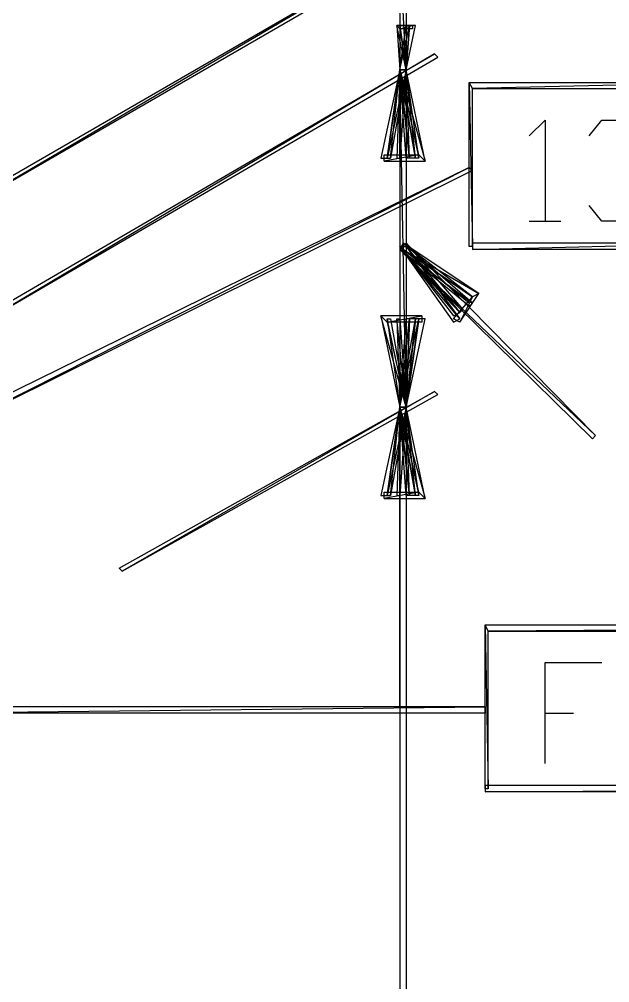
# Model space of a CAD drawing. Header units: millimetres. Extents: x 43 to 817, y 0 to 715.
# Drawn here: x 671.97 to 694.42, y 430.54 to 467.2 of the extents above; entities that cross this region are included whole.
import ezdxf

# ---------------------------------------------------------------- set-up
doc = ezdxf.new("R2010")
doc.units = ezdxf.units.MM
doc.layers.add('DIAGRAM', color=4, linetype='Continuous')

msp = doc.modelspace()

# ---------------------------------------------------------------- linework, layer by layer
at = {"layer": 'DIAGRAM'}
for p, q in [((670.36, 460.48), (688, 470.68)), ((688, 470.68), (670.48, 460.36)), ((688, 470.68), (670.48, 460.36)), ((670.48, 460.36), (688.12, 470.56)), ((686.68, 465.28), (686.44, 469.84)), ((686.44, 469.84), (686.44, 465.28)), ((686.68, 465.28), (686.44, 469.84)), ((686.68, 469.84), (686.68, 465.28)), ((686.68, 465.28), (686.32, 466.96)), ((686.32, 466.96), (686.44, 465.28)), ((686.68, 465.28), (686.32, 466.96)), ((686.32, 466.96), (686.44, 466.84)), ((686.32, 466.96), (686.44, 466.84)), ((686.92, 466.96), (686.32, 466.96)), ((686.68, 465.28), (686.32, 466.96)), ((686.32, 466.96), (686.44, 465.28)), ((686.68, 465.28), (686.32, 466.96)), ((686.32, 466.96), (686.44, 466.96)), ((686.68, 465.28), (686.32, 466.96)), ((686.32, 466.96), (686.44, 465.28)), ((686.68, 465.28), (686.32, 466.96)), ((686.32, 466.96), (686.44, 466.96)), ((686.44, 465.28), (686.8, 466.96)), ((686.44, 466.84), (686.92, 466.96)), ((686.44, 466.84), (686.92, 466.96)), ((686.44, 465.28), (686.8, 466.96)), ((686.44, 466.96), (686.68, 465.28)), ((686.44, 465.28), (686.68, 466.96)), ((686.44, 466.96), (686.68, 465.28)), ((686.44, 465.28), (686.68, 466.96)), ((686.68, 465.28), (686.44, 466.96)), ((686.44, 466.96), (686.44, 465.28)), ((686.68, 465.28), (686.44, 466.96)), ((686.44, 466.96), (686.68, 466.96)), ((686.44, 466.84), (686.68, 465.28)), ((686.92, 466.84), (686.44, 466.84)), ((686.8, 466.96), (686.68, 465.28)), ((686.68, 465.28), (687.04, 466.96)), ((686.8, 466.96), (686.68, 465.28)), ((686.8, 466.96), (686.68, 465.28)), ((686.68, 465.28), (687.04, 466.96)), ((686.8, 466.96), (686.68, 465.28)), ((686.8, 466.96), (686.68, 466.96)), ((686.68, 466.96), (686.68, 465.28)), ((686.68, 465.28), (686.8, 466.96)), ((686.68, 466.96), (686.68, 465.28)), ((686.8, 466.96), (686.68, 466.96)), ((686.68, 466.96), (686.68, 465.28)), ((686.68, 465.28), (686.8, 466.96)), ((686.68, 466.96), (686.68, 465.28)), ((686.68, 466.96), (686.68, 465.28)), ((687.04, 466.96), (686.8, 466.96)), ((687.04, 466.96), (686.8, 466.96)), ((686.92, 466.96), (686.92, 466.84)), ((670.48, 455.8), (687.76, 465.88)), ((687.76, 465.88), (670.6, 455.68)), ((687.76, 465.88), (670.6, 455.68)), ((670.6, 455.68), (687.88, 465.76)), ((687.88, 465.76), (687.76, 465.88)), ((686.44, 465.28), (685.72, 461.92)), ((685.96, 461.92), (686.44, 465.28)), ((685.96, 461.92), (686.44, 465.28)), ((686.68, 465.28), (685.96, 461.92)), ((686.44, 465.28), (685.96, 461.92)), ((686.08, 461.92), (686.44, 465.28)), ((686.08, 461.92), (686.44, 465.28)), ((686.68, 465.28), (686.08, 461.92)), ((686.44, 465.28), (686.32, 461.92)), ((686.44, 465.28), (686.32, 461.92)), ((686.44, 465.28), (686.68, 465.28)), ((686.68, 465.28), (686.44, 465.28)), ((686.44, 465.28), (687.4, 461.8)), ((686.44, 465.28), (687.4, 461.8)), ((687.16, 462.04), (686.44, 465.28)), ((686.44, 465.28), (686.68, 465.28)), ((686.68, 465.28), (686.44, 465.28)), ((686.44, 465.28), (687.16, 461.92)), ((686.44, 465.28), (687.16, 461.92)), ((687.04, 461.92), (686.44, 465.28)), ((686.44, 461.92), (686.44, 465.28)), ((686.44, 461.92), (686.44, 465.28)), ((686.44, 465.28), (686.68, 465.28)), ((686.68, 465.28), (686.44, 461.92)), ((686.68, 465.28), (686.44, 465.28)), ((686.44, 465.28), (687.04, 461.92)), ((686.44, 465.28), (687.04, 461.92)), ((686.8, 461.92), (686.44, 465.28)), ((686.44, 461.92), (686.44, 465.28)), ((686.44, 461.92), (686.44, 465.28)), ((686.44, 465.28), (686.68, 465.28)), ((686.68, 465.28), (686.44, 461.92)), ((686.68, 465.28), (686.44, 465.28)), ((686.44, 465.28), (686.8, 461.92)), ((686.44, 465.28), (686.8, 461.92)), ((686.68, 461.92), (686.44, 465.28)), ((686.68, 452.44), (686.44, 465.28)), ((686.44, 465.28), (686.44, 452.44)), ((686.68, 452.44), (686.44, 465.28)), ((686.44, 465.28), (686.68, 465.28)), ((686.68, 465.28), (686.44, 465.28)), ((686.44, 465.28), (686.68, 465.28)), ((686.68, 465.28), (686.44, 465.28)), ((686.44, 465.28), (686.68, 465.28)), ((686.68, 465.28), (686.44, 465.28)), ((686.44, 465.28), (686.68, 465.28)), ((686.68, 465.28), (686.44, 465.28)), ((686.44, 465.28), (686.68, 465.28)), ((686.44, 465.28), (686.68, 465.28)), ((687.4, 461.8), (686.68, 465.28)), ((687.16, 461.92), (686.68, 465.28)), ((687.04, 461.92), (686.68, 465.28)), ((686.8, 461.92), (686.68, 465.28)), ((686.68, 465.28), (686.68, 452.44)), ((689.2, 464.56), (689.08, 464.8)), ((689.08, 464.8), (699.28, 464.8)), ((689.2, 464.56), (689.08, 464.8)), ((689.08, 464.8), (689.2, 458.56)), ((689.08, 464.8), (689.2, 458.56)), ((689.08, 458.56), (689.08, 464.8)), ((699.28, 464.8), (689.2, 464.56)), ((699.28, 464.8), (689.2, 464.56)), ((689.2, 464.56), (699.16, 464.56)), ((689.2, 458.56), (689.2, 464.56)), ((691.36, 462.76), (691.96, 463.36)), ((691.96, 463.36), (691.96, 459.52)), ((693.64, 462.76), (694.12, 463.36)), ((694.12, 463.36), (695.32, 463.36)), ((685.72, 461.92), (685.96, 461.92)), ((687.16, 462.04), (685.84, 461.8)), ((687.16, 462.04), (685.84, 461.8)), ((685.84, 461.8), (685.84, 462.04)), ((685.84, 462.04), (687.16, 462.04)), ((685.96, 461.92), (686.08, 461.92)), ((686.32, 461.92), (686.44, 461.92)), ((686.32, 461.92), (686.44, 461.92)), ((686.8, 461.92), (686.68, 461.92)), ((687.04, 461.92), (686.8, 461.92)), ((687.16, 461.92), (687.04, 461.92)), ((687.4, 461.8), (687.16, 462.04)), ((687.4, 461.8), (687.16, 462.04)), ((689.08, 461.56), (667.36, 450.88)), ((667.48, 450.64), (689.08, 461.56)), ((667.48, 450.64), (689.08, 461.56)), ((685.84, 461.8), (687.4, 461.8)), ((689.08, 461.56), (689.2, 461.44)), ((689.2, 461.44), (667.48, 450.64)), ((694.12, 459.52), (693.64, 460.12)), ((691.36, 459.52), (692.56, 459.52)), ((695.32, 459.52), (694.12, 459.52)), ((686.44, 458.44), (686.68, 458.68)), ((686.44, 458.44), (686.68, 458.68)), ((686.56, 458.68), (686.44, 458.44)), ((686.68, 458.68), (686.44, 458.44)), ((686.56, 458.68), (686.56, 458.44)), ((689.44, 456.76), (686.56, 458.68)), ((686.56, 458.68), (686.56, 458.44)), ((689.2, 456.64), (686.56, 458.68)), ((686.56, 458.68), (686.56, 458.44)), ((689.2, 456.64), (686.56, 458.68)), ((689.2, 456.4), (686.56, 458.68)), ((686.68, 458.68), (688.84, 456.16)), ((686.68, 458.68), (688.84, 456.16)), ((693.88, 451.36), (686.68, 458.68)), ((689.2, 458.68), (689.2, 458.44)), ((689.2, 458.44), (699.16, 458.68)), ((699.16, 458.68), (689.2, 458.68)), ((689.2, 458.44), (699.16, 458.68)), ((688.72, 455.8), (686.44, 458.56)), ((686.44, 458.56), (688.48, 455.68)), ((688.72, 455.8), (686.44, 458.56)), ((686.44, 458.56), (686.68, 458.56)), ((688.72, 456.04), (686.44, 458.56)), ((686.44, 458.56), (688.48, 455.92)), ((688.72, 456.04), (686.44, 458.56)), ((686.44, 458.56), (686.68, 458.56)), ((688.84, 456.16), (686.44, 458.44)), ((686.44, 458.44), (688.72, 456.04)), ((688.84, 456.16), (686.44, 458.44)), ((688.84, 456.16), (686.44, 458.44)), ((686.44, 458.44), (688.72, 456.04)), ((688.84, 456.16), (686.44, 458.44)), ((686.44, 458.44), (689.2, 456.4)), ((686.44, 458.44), (689.2, 456.4)), ((689.08, 456.28), (686.44, 458.44)), ((686.44, 458.44), (693.88, 451.36)), ((686.44, 458.44), (693.88, 451.36)), ((693.76, 451.24), (686.44, 458.44)), ((686.56, 458.44), (689.44, 456.76)), ((686.56, 458.44), (689.44, 456.76)), ((689.2, 456.64), (686.56, 458.44)), ((686.56, 458.44), (689.2, 456.64)), ((686.56, 458.44), (689.2, 456.64)), ((689.08, 456.4), (686.56, 458.44)), ((686.56, 458.44), (689.2, 456.64)), ((686.56, 458.44), (689.2, 456.64)), ((689.08, 456.4), (686.56, 458.44)), ((686.68, 458.56), (688.72, 455.8)), ((686.68, 458.56), (688.72, 456.04)), ((689.2, 458.56), (689.08, 458.56)), ((699.28, 458.44), (689.2, 458.44)), ((688.48, 455.8), (689.2, 456.64)), ((688.72, 455.68), (689.44, 456.76)), ((689.2, 456.64), (688.72, 455.68)), ((689.2, 456.64), (688.72, 455.68)), ((689.2, 456.64), (689.08, 456.4)), ((689.2, 456.64), (689.08, 456.4)), ((689.44, 456.76), (689.2, 456.64)), ((689.44, 456.76), (689.2, 456.64)), ((688.72, 456.04), (688.84, 456.16)), ((688.72, 456.04), (688.84, 456.16)), ((689.2, 456.4), (689.08, 456.28)), ((686.68, 452.44), (685.72, 455.92)), ((685.72, 455.92), (686.44, 452.44)), ((686.68, 452.44), (685.72, 455.92)), ((685.72, 455.92), (685.96, 455.68)), ((685.72, 455.92), (685.96, 455.68)), ((687.28, 455.92), (685.72, 455.92)), ((685.96, 455.68), (687.28, 455.92)), ((685.96, 455.68), (687.28, 455.92)), ((686.68, 452.44), (685.96, 455.8)), ((685.96, 455.8), (686.44, 452.44)), ((686.68, 452.44), (685.96, 455.8)), ((685.96, 455.8), (686.08, 455.8)), ((686.08, 455.8), (686.68, 452.44)), ((686.68, 452.44), (686.32, 455.8)), ((686.32, 455.8), (686.44, 452.44)), ((686.68, 452.44), (686.32, 455.8)), ((686.32, 455.8), (686.44, 455.8)), ((686.68, 452.44), (686.32, 455.8)), ((686.32, 455.8), (686.44, 452.44)), ((686.68, 452.44), (686.32, 455.8)), ((686.32, 455.8), (686.44, 455.8)), ((686.44, 452.44), (687.16, 455.8)), ((686.44, 452.44), (687.04, 455.8)), ((686.44, 452.44), (686.8, 455.8)), ((686.44, 455.8), (686.68, 452.44)), ((686.44, 452.44), (686.68, 455.8)), ((686.44, 455.8), (686.68, 452.44)), ((687.16, 455.8), (686.68, 452.44)), ((686.68, 452.44), (687.4, 455.8)), ((687.16, 455.8), (686.68, 452.44)), ((687.04, 455.8), (686.68, 452.44)), ((686.68, 452.44), (687.16, 455.8)), ((687.04, 455.8), (686.68, 452.44)), ((686.8, 455.8), (686.68, 452.44)), ((686.68, 452.44), (687.04, 455.8)), ((686.8, 455.8), (686.68, 452.44)), ((686.8, 455.8), (686.68, 455.8)), ((686.68, 455.8), (686.68, 452.44)), ((686.68, 452.44), (686.8, 455.8)), ((686.68, 455.8), (686.68, 452.44)), ((687.04, 455.8), (686.8, 455.8)), ((687.16, 455.8), (687.04, 455.8)), ((687.4, 455.8), (687.16, 455.8)), ((687.28, 455.92), (687.28, 455.68)), ((688.48, 455.92), (688.72, 456.04)), ((688.48, 455.68), (688.72, 455.8)), ((688.72, 455.68), (688.48, 455.8)), ((685.96, 455.68), (686.68, 452.44)), ((687.28, 455.68), (685.96, 455.68)), ((675.76, 446.32), (687.76, 453.04)), ((687.76, 453.04), (675.88, 446.2)), ((687.76, 453.04), (675.88, 446.2)), ((675.88, 446.2), (687.88, 452.92)), ((687.88, 452.92), (687.76, 453.04)), ((686.44, 452.44), (685.72, 449.08)), ((685.96, 449.08), (686.44, 452.44)), ((685.96, 449.08), (686.44, 452.44)), ((686.68, 452.44), (685.96, 449.08)), ((686.44, 452.44), (685.96, 449.08)), ((686.08, 449.08), (686.44, 452.44)), ((686.08, 449.08), (686.44, 452.44)), ((686.68, 452.44), (686.08, 449.08)), ((686.44, 452.44), (686.32, 449.08)), ((686.44, 452.44), (686.32, 449.08)), ((686.44, 452.44), (686.68, 452.44)), ((686.68, 452.44), (686.44, 452.44)), ((686.44, 452.44), (687.4, 448.96)), ((686.44, 452.44), (687.4, 448.96)), ((687.16, 449.2), (686.44, 452.44)), ((686.44, 452.44), (686.68, 452.44)), ((686.68, 452.44), (686.44, 452.44)), ((686.44, 452.44), (687.16, 449.08)), ((686.44, 452.44), (687.16, 449.08)), ((687.04, 449.08), (686.44, 452.44)), ((686.44, 449.08), (686.44, 452.44)), ((686.44, 449.08), (686.44, 452.44)), ((686.44, 452.44), (686.68, 452.44)), ((686.68, 452.44), (686.44, 449.08)), ((686.68, 452.44), (686.44, 452.44)), ((686.44, 452.44), (687.04, 449.08)), ((686.44, 452.44), (687.04, 449.08)), ((686.8, 449.08), (686.44, 452.44)), ((686.44, 449.08), (686.44, 452.44)), ((686.44, 449.08), (686.44, 452.44)), ((686.44, 452.44), (686.68, 452.44)), ((686.68, 452.44), (686.44, 449.08)), ((686.68, 452.44), (686.44, 452.44)), ((686.44, 452.44), (686.8, 449.08)), ((686.44, 452.44), (686.8, 449.08)), ((686.68, 449.08), (686.44, 452.44)), ((686.68, 98.08), (686.44, 452.44)), ((686.44, 452.44), (686.44, 98.08)), ((686.68, 98.08), (686.44, 452.44)), ((686.44, 452.44), (686.68, 452.44)), ((686.68, 452.44), (686.44, 452.44)), ((686.44, 452.44), (686.68, 452.44)), ((686.68, 452.44), (686.44, 452.44)), ((686.44, 452.44), (686.68, 452.44)), ((686.68, 452.44), (686.44, 452.44)), ((686.44, 452.44), (686.68, 452.44)), ((686.68, 452.44), (686.44, 452.44)), ((686.44, 452.44), (686.68, 452.44)), ((686.44, 452.44), (686.68, 452.44)), ((687.4, 448.96), (686.68, 452.44)), ((687.16, 449.08), (686.68, 452.44)), ((687.04, 449.08), (686.68, 452.44)), ((686.8, 449.08), (686.68, 452.44)), ((686.68, 452.44), (686.68, 98.08)), ((693.88, 451.36), (693.76, 451.24)), ((687.16, 449.2), (685.84, 448.96)), ((687.16, 449.2), (685.84, 448.96)), ((685.84, 448.96), (685.84, 449.2)), ((685.84, 449.2), (687.16, 449.2)), ((687.4, 448.96), (687.16, 449.2)), ((687.4, 448.96), (687.16, 449.2)), ((685.72, 449.08), (685.96, 449.08)), ((685.84, 448.96), (687.4, 448.96)), ((685.96, 449.08), (686.08, 449.08)), ((686.32, 449.08), (686.44, 449.08)), ((686.32, 449.08), (686.44, 449.08)), ((686.8, 449.08), (686.68, 449.08)), ((687.04, 449.08), (686.8, 449.08)), ((687.16, 449.08), (687.04, 449.08)), ((675.88, 446.2), (675.76, 446.32)), ((689.8, 443.92), (689.68, 444.16)), ((689.68, 444.16), (723.28, 444.16)), ((689.8, 443.92), (689.68, 444.16)), ((689.68, 444.16), (689.8, 437.92)), ((689.68, 444.16), (689.8, 437.92)), ((689.68, 437.92), (689.68, 444.16)), ((723.28, 444.16), (689.8, 443.92)), ((723.28, 444.16), (689.8, 443.92)), ((689.8, 443.92), (723.04, 443.92)), ((689.8, 437.92), (689.8, 443.92)), ((691.96, 438.88), (691.96, 442.72)), ((691.96, 442.72), (694.12, 442.72)), ((667.96, 440.8), (689.68, 441.04)), ((689.68, 441.04), (667.96, 441.04)), ((667.96, 440.8), (689.68, 441.04)), ((689.68, 441.04), (689.68, 440.8)), ((689.68, 440.8), (667.96, 440.8)), ((691.96, 440.8), (693.04, 440.8)), ((689.68, 438.04), (689.68, 437.8)), ((689.68, 437.8), (723.04, 438.04)), ((723.04, 438.04), (689.68, 438.04)), ((689.68, 437.8), (723.04, 438.04)), ((689.8, 437.92), (689.68, 437.92)), ((723.28, 437.8), (689.68, 437.8))]:
    msp.add_line(p, q, dxfattribs=at)

doc.saveas('drawing.dxf')
